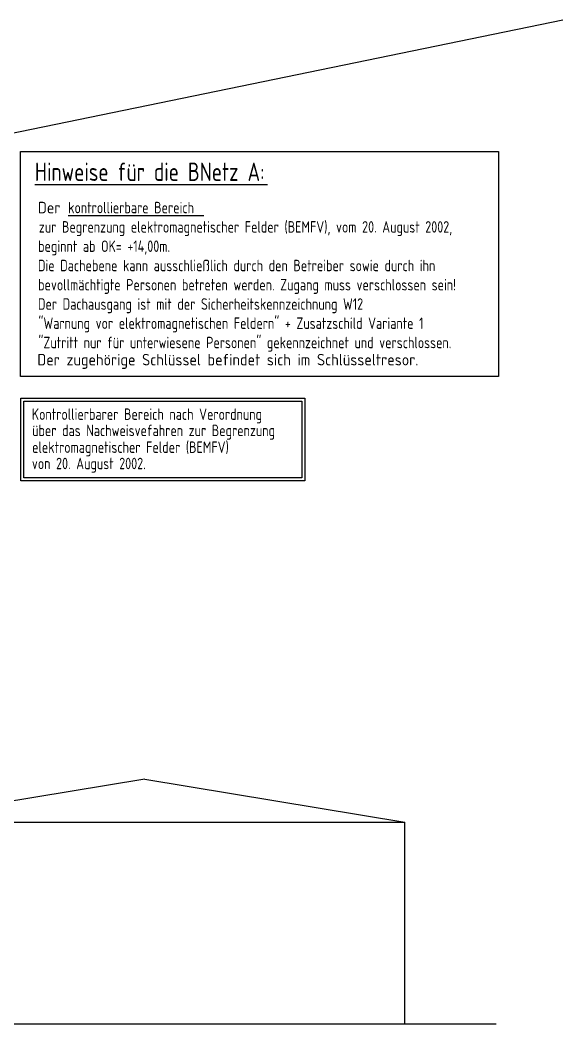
# Model space of a CAD drawing. Header units: millimetres. Extents: x -139278 to 641613, y -260926 to 217780.
# Drawn here: x 149864 to 167612, y 5312 to 38124 of the extents above; entities that cross this region are included whole.
import ezdxf

# ---------------------------------------------------------------- set-up
doc = ezdxf.new("R2010")
doc.units = ezdxf.units.MM
doc.layers.add('00_Text_PapierBereich', color=7, linetype='Continuous', lineweight=25)
doc.styles.add('ISOCP', font='ISOCP', dxfattribs={"width": 0.9})
doc.styles.get("Standard").update_dxf_attribs({"font": 'isocp.shx', "width": 0.85})
doc.dimstyles.new('M_150', dxfattribs={"dimscale": 150, "dimtxt": 2.5, "dimasz": 2, "dimexe": 2, "dimexo": 2, "dimgap": 1, "dimtad": 1, "dimlfac": 0.001, "dimzin": 1, "dimdsep": 46, "dimtxsty": 'ISOCP', "dimblk": 'OBLIQUE', "dimcen": 2.5, "dimclrd": 256, "dimclre": 256, "dimclrt": 256, "dimadec": 0, "dimazin": 0, "dimtfac": 1, "dimtmove": 2, "dimatfit": 3, "dimfxl": 0, "dimtolj": 1, "dimtzin": 0, "dimarcsym": 0})

# ---------------------------------------------------------------- blocks, each defined once
blk = doc.blocks.new('_OBLIQUE')
at = {"color": 0, "linetype": 'ByBlock'}
blk.add_line((-0.5, -0.5), (0.5, 0.5), dxfattribs=at)
blk = doc.blocks.new('*D249')
at = {"lineweight": -2}
blk.add_line((167612, 38124), (138227, 32078), dxfattribs=at)
at = {"layer": 'Defpoints', "color": 0}
for p in [(167612, 38124), (138227, 32078)]:
    blk.add_point(p, dxfattribs=at)
at = {"lineweight": -2, "xscale": 300, "yscale": 300, "zscale": 300, "rotation": 191.6260807974529}
blk.add_blockref('_OBLIQUE', (138227, 32078), dxfattribs=at)
at = {"insert": (139256, 32706), "char_height": 375, "attachment_point": 5, "rotation": 11.6261, "style": 'ISOCP'}
blk.add_mtext('\\A1;R30.00', dxfattribs=at)

msp = doc.modelspace()

# ---------------------------------------------------------------- linework, layer by layer
for p, q in [((153940.571, 13312.264), (145440.571, 11912.264)), ((153940.571, 13312.264), (162440.571, 11912.264)), ((145440.571, 11912.264), (162440.571, 11912.264)), ((162440.571, 5312.264), (162440.571, 11912.264)), ((120787.955, 5312.264), (165429.733, 5312.264))]:
    msp.add_line(p, q)
at = {"layer": '00_Text_PapierBereich'}
for p, q in [((150347.545, 32745.446), (157955.599, 32745.446)), ((151436.984, 31733.142), (155876.262, 31733.142))]:
    msp.add_line(p, q, dxfattribs=at)
at = {"layer": '00_Text_PapierBereich', "flags": 128}
for points in [[(149873.7, 33823.665), (165502.249, 33823.665), (165502.249, 26472.19), (149873.7, 26472.19)], [(149891.778, 25762.877), (159175.826, 25762.877), (159175.826, 23067.273), (149891.778, 23067.273)], [(149987.403, 25667.252), (159080.201, 25667.252), (159080.201, 23162.898), (149987.403, 23162.898)]]:
    msp.add_lwpolyline(points, close=True, dxfattribs=at)

# ---------------------------------------------------------------- texts
at = {"layer": '00_Text_PapierBereich'}
for s, height, width, p in [('Hinweise für die BNetz A:', 599.99994, 0.85, (150347.545, 32865.446)), ('Der ', 375, 1, (150447.301, 31808.142)), ('kontrollierbare Bereich', 374.99996, 0.85, (151436.984, 31808.142)), ('zur Begrenzung elektromagnetischer Felder (BEMFV), vom 20. August 2002, ', 374.99996, 0.85, (150477.485, 31176.747)), ('beginnt ab OK= +14,00m. ', 374.99996, 0.85, (150453.44, 30545.352)), ('Die Dachebene kann ausschließlich durch den Betreiber sowie durch ihn', 374.99996, 0.85, (150447.301, 29913.957)), ('bevollmächtigte Personen betreten werden. Zugang muss verschlossen sein!', 374.99996, 0.85, (150453.44, 29286.655)), ('Der Dachausgang ist mit der Sicherheitskennzeichnung W12 ', 374.99996, 0.85, (150447.301, 28655.26)), ('"Warnung vor elektromagnetischen Feldern" + Zusatzschild Variante 1', 374.99996, 0.85, (150463.672, 28028.726)), ('"Zutritt nur für unterwiesene Personen" gekennzeichnet und verschlossen.', 374.99996, 0.85, (150463.672, 27397.331)), ('Der zugehörige Schlüssel befindet sich im Schlüsseltresor.', 374.99996, 1, (150429.635, 26837.365)), ('Kontrollierbarer Bereich nach Verordnung ', 374.99996, 0.85, (150248.91, 25055.026)), ('über das Nachweisvefahren zur Begrenzung', 374.99996, 0.85, (150258.73, 24523.776)), ('elektromagnetischer Felder (BEMFV)', 374.99996, 0.85, (150257.327, 23975.791)), ('von 20. August 2002.', 374.99996, 0.85, (150248.91, 23443.682))]:
    msp.add_text(s, height=height, dxfattribs=dict(at, width=width)).set_placement(p)

# ---------------------------------------------------------------- dimensions: what is measured, and where the dimension line sits
dim = msp.add_radius_dim(center=(167611.671, 38124.026), mpoint=(138227.163, 32078.312), dimstyle='M_150')
dim.commit()
dim.dimension.update_dxf_attribs({"geometry": '*D249', "text_midpoint": (139256.38, 32705.877), "dimtype": 164})

doc.saveas('drawing.dxf')
